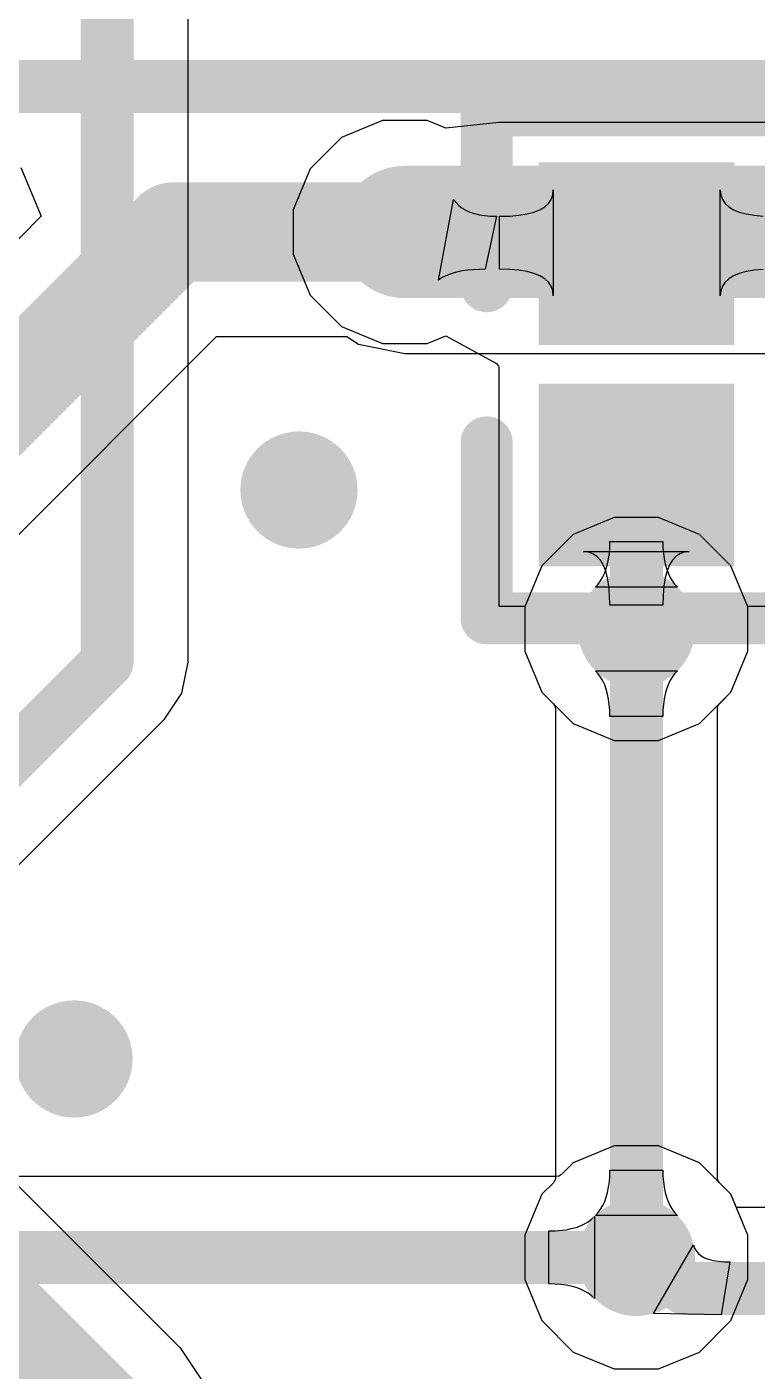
# Model space of a CAD drawing. Header units: millimetres. Extents: x -27 to 79, y -14 to 66.
# Drawn here: x 52.73 to 55.53, y 22.75 to 27.91 of the extents above; entities that cross this region are included whole.
import ezdxf

# ---------------------------------------------------------------- set-up
doc = ezdxf.new("R2010")
doc.units = ezdxf.units.MM
for name, color, linetype in [('BottomLayer', 5, 'Continuous'), ('TopLayer', 1, 'Continuous'), ('TopOverlay', 2, 'Continuous'), ('TopPaste', 8, 'Continuous'), ('TopSolder', 216, 'Continuous'), ('ViaHoleLayer', 16, 'Continuous')]:
    doc.layers.add(name, color=color, linetype=linetype)

msp = doc.modelspace()

# ---------------------------------------------------------------- hatches: boundary and pattern name
at = {"layer": 'BottomLayer'}
h = msp.add_hatch(color=5, dxfattribs=at)
edge = h.paths.add_edge_path()
edge.add_arc((54.17665059999999, 27.1256506), 0.22499828, 0, 360)
h = msp.add_hatch(color=5, dxfattribs=at)
edge = h.paths.add_edge_path()
edge.add_arc((53.7702506, 26.1350506), 0.22499828, 0, 360)
h = msp.add_hatch(color=5, dxfattribs=at)
edge = h.paths.add_edge_path()
edge.add_arc((55.0656506, 25.6016506), 0.22499828, 0, 360)
h = msp.add_hatch(color=5, dxfattribs=at)
edge = h.paths.add_edge_path()
edge.add_arc((52.9066506, 23.9506506), 0.22499828, 0, 360)
h = msp.add_hatch(color=5, dxfattribs=at)
edge = h.paths.add_edge_path()
edge.add_arc((55.0656506, 23.1886506), 0.22499828, 0, 360)
at = {"layer": 'TopLayer'}
h = msp.add_hatch(color=1, dxfattribs=at)
edge = h.paths.add_edge_path()
edge.add_arc((54.17665059999999, 27.1256506), 0.22499828, 0, 360)
for points in [[(54.74064744, 26.74265416), (54.74064744, 27.34265296), (55.39064867999999, 27.34265296), (55.39064867999999, 26.74265416)], [(54.74064744, 25.89265332), (54.74064744, 26.49265212), (55.39064867999999, 26.49265212), (55.39064867999999, 25.89265332)]]:
    msp.add_hatch(color=1, dxfattribs=at).paths.add_polyline_path(points)
h = msp.add_hatch(color=1, dxfattribs=at)
edge = h.paths.add_edge_path()
edge.add_arc((53.7702506, 26.1350506), 0.22499828, 0, 360)
h = msp.add_hatch(color=1, dxfattribs=at)
edge = h.paths.add_edge_path()
edge.add_arc((55.0656506, 25.6016506), 0.22499828, 0, 360)
h = msp.add_hatch(color=1, dxfattribs=at)
edge = h.paths.add_edge_path()
edge.add_arc((52.9066506, 23.9506506), 0.22499828, 0, 360)
h = msp.add_hatch(color=1, dxfattribs=at)
edge = h.paths.add_edge_path()
edge.add_arc((55.0656506, 23.1886506), 0.22499828, 0, 360)
at = {"layer": 'TopPaste'}
for points in [[(54.74064744, 26.74265416), (54.74064744, 27.34265296), (55.39064867999999, 27.34265296), (55.39064867999999, 26.74265416)], [(54.74064744, 25.89265332), (54.74064744, 26.49265212), (55.39064867999999, 26.49265212), (55.39064867999999, 25.89265332)]]:
    msp.add_hatch(color=8, dxfattribs=at).paths.add_polyline_path(points)
at = {"layer": 'TopSolder'}
for points in [[(54.68984743999999, 26.69185415999999), (54.68984743999999, 27.39345296), (55.44144868, 27.39345296), (55.44144868, 26.69185415999999)], [(54.68984743999999, 25.84185332), (54.68984743999999, 26.54345212), (55.44144868, 26.54345212), (55.44144868, 25.84185332)]]:
    msp.add_hatch(color=216, dxfattribs=at).paths.add_polyline_path(points)
at = {"layer": 'ViaHoleLayer'}
h = msp.add_hatch(color=16, dxfattribs=at)
edge = h.paths.add_edge_path()
edge.add_arc((54.17665059999999, 27.1256506), 0.0999998, 0, 360)
h = msp.add_hatch(color=16, dxfattribs=at)
edge = h.paths.add_edge_path()
edge.add_arc((53.7702506, 26.1350506), 0.0999998, 0, 360)
h = msp.add_hatch(color=16, dxfattribs=at)
edge = h.paths.add_edge_path()
edge.add_arc((55.0656506, 25.6016506), 0.0999998, 0, 360)
h = msp.add_hatch(color=16, dxfattribs=at)
edge = h.paths.add_edge_path()
edge.add_arc((52.9066506, 23.9506506), 0.0999998, 0, 360)
h = msp.add_hatch(color=16, dxfattribs=at)
edge = h.paths.add_edge_path()
edge.add_arc((55.0656506, 23.1886506), 0.0999998, 0, 360)

# ---------------------------------------------------------------- linework, layer by layer
at = {"layer": 'BottomLayer'}
for p, q in [((52.7024981, 27.37367906), (52.78026019999999, 27.18594512)), ((52.78026019999999, 27.18594512), (51.96675916, 26.37244408)), ((52.54606458, 25.81637966), (53.45392154, 26.72423662)), ((53.45392154, 26.72423662), (53.95447426, 26.72423662)), ((53.95447426, 26.72423662), (53.99826132, 26.69497836)), ((53.99826132, 26.69497836), (54.17665059999999, 26.65949456)), ((54.17665059999999, 26.65949456), (64.90556488, 26.65949456)), ((54.98047678, 26.02984888), (54.82309584, 25.96465978)), ((55.15082442, 26.02984888), (54.98047678, 26.02984888)), ((55.30820536, 25.96465978), (55.15082442, 26.02984888)), ((54.82309584, 25.96465978), (54.70264141999999, 25.84420536)), ((55.42865978, 25.84420536), (55.30820536, 25.96465978)), ((54.70264141999999, 25.84420536), (54.63745231999999, 25.68682442)), ((55.49384888, 25.68682442), (55.42865978, 25.84420536)), ((54.63745231999999, 25.68682442), (54.63745231999999, 25.51647678)), ((55.49384888, 25.51647678), (55.49384888, 25.68682442)), ((54.63745231999999, 25.51647678), (54.70264141999999, 25.35909584)), ((55.42865978, 25.35909584), (55.49384888, 25.51647678)), ((54.91877256, 25.42935478), (54.90815027999999, 25.44096766)), ((54.90815027999999, 25.44096766), (55.22315091999999, 25.44096766)), ((54.9282747, 25.41643126), (54.91877256, 25.42935478)), ((54.93665924, 25.40219964), (54.9282747, 25.41643126)), ((54.94392618, 25.38665738), (54.93665924, 25.40219964)), ((55.19464196, 25.40219964), (55.18737502, 25.38665738)), ((55.2030265, 25.41643126), (55.19464196, 25.40219964)), ((55.21252864, 25.42935478), (55.2030265, 25.41643126)), ((55.22315091999999, 25.44096766), (55.21252864, 25.42935478)), ((54.70264141999999, 25.35909584), (54.74709904, 25.31463822)), ((54.95007551999999, 25.36980448), (54.94392618, 25.38665738)), ((54.95510725999999, 25.35164348), (54.95007551999999, 25.36980448)), ((54.95901886, 25.3321693), (54.95510725999999, 25.35164348)), ((55.17619393999999, 25.35164348), (55.17228234, 25.3321693)), ((55.18122567999999, 25.36980448), (55.17619393999999, 25.35164348)), ((55.18737502, 25.38665738), (55.18122567999999, 25.36980448)), ((55.38419962, 25.31463568), (55.42865978, 25.35909584)), ((54.74709904, 25.31463822), (54.75153642, 25.30731286)), ((54.75153642, 25.30731286), (54.75185646, 25.30662706)), ((54.75185646, 25.30662706), (54.7523924, 25.30589808)), ((54.7523924, 25.30589808), (54.75313662, 25.30467126)), ((54.75313662, 25.30467126), (54.75345412, 25.30352064)), ((54.75345412, 25.30352064), (54.75396974, 25.3009527)), ((54.75396974, 25.3009527), (54.75487905999999, 25.2922405)), ((54.75487905999999, 25.2922405), (54.75487905999999, 23.49459614)), ((54.9634918, 25.28929664), (54.95901886, 25.3321693)), ((54.9640506, 25.26589562), (54.9634918, 25.28929664)), ((55.1678094, 25.28929664), (55.1672506, 25.26589562)), ((55.1694858, 25.31138956), (55.1678094, 25.28929664)), ((55.17228234, 25.3321693), (55.1694858, 25.31138956)), ((55.37642214, 25.29570506), (55.37671678, 25.29789708)), ((55.37642214, 23.4980607), (55.37642214, 25.29570506)), ((55.37671678, 25.29789708), (55.37784708, 25.30352572)), ((55.37784708, 25.30352572), (55.37816711999999, 25.3046738)), ((55.37816711999999, 25.3046738), (55.37889101999999, 25.30587014)), ((55.37889101999999, 25.30587014), (55.37944727999999, 25.30662706)), ((55.37944727999999, 25.30662706), (55.37978001999999, 25.3073408)), ((55.37978001999999, 25.3073408), (55.38419962, 25.31463568)), ((55.1672506, 25.26589562), (54.9640506, 25.26589562)), ((53.31749306, 22.83749306), (52.54606458, 23.60892154)), ((54.75152117999999, 23.4829604), (54.74710158, 23.47566552)), ((54.75185392, 23.48367414), (54.75152117999999, 23.4829604)), ((54.75241017999999, 23.48443106), (54.75185392, 23.48367414)), ((54.75313408, 23.4856274), (54.75241017999999, 23.48443106)), ((54.75345412, 23.48677548), (54.75313408, 23.4856274)), ((54.75458442, 23.49240412), (54.75345412, 23.48677548)), ((54.75487905999999, 23.49459614), (54.75458442, 23.49240412)), ((54.9618154, 23.47891164), (54.9634918, 23.50100456)), ((54.9634918, 23.50100456), (54.9640506, 23.52440558)), ((54.9640506, 23.52440558), (55.1672506, 23.52440558)), ((55.1672506, 23.52440558), (55.1678094, 23.50100456)), ((55.1678094, 23.50100456), (55.17228234, 23.4581319)), ((55.37733145999999, 23.4893485), (55.37642214, 23.4980607)), ((55.37784708, 23.48678056), (55.37733145999999, 23.4893485)), ((55.37816458, 23.48562994), (55.37784708, 23.48678056)), ((55.3789088, 23.48440312), (55.37816458, 23.48562994)), ((55.37944474, 23.48367414), (55.3789088, 23.48440312)), ((55.37976478, 23.48298834), (55.37944474, 23.48367414)), ((55.38420215999999, 23.47566298), (55.37976478, 23.48298834)), ((54.70264141999999, 23.43120536), (54.63745231999999, 23.27382442)), ((54.74710158, 23.47566552), (54.70264141999999, 23.43120536)), ((54.95007551999999, 23.42049672), (54.95510725999999, 23.43865772)), ((54.95510725999999, 23.43865772), (54.95901886, 23.4581319)), ((54.95901886, 23.4581319), (54.9618154, 23.47891164)), ((55.17228234, 23.4581319), (55.17619393999999, 23.43865772)), ((55.17619393999999, 23.43865772), (55.18122567999999, 23.42049672)), ((55.42865978, 23.43120536), (55.38420215999999, 23.47566298)), ((55.49384888, 23.27382442), (55.42865978, 23.43120536)), ((54.9282747, 23.37386994), (54.93665924, 23.38810156)), ((54.93665924, 23.38810156), (54.94392618, 23.40364382)), ((54.94392618, 23.40364382), (54.95007551999999, 23.42049672)), ((55.18122567999999, 23.42049672), (55.18737502, 23.40364382)), ((55.18737502, 23.40364382), (55.19464196, 23.38810156)), ((55.19464196, 23.38810156), (55.2030265, 23.37386994)), ((54.90815027999999, 23.34933354), (54.91877256, 23.36094642)), ((55.22315091999999, 23.34933354), (54.90815027999999, 23.34933354)), ((54.91877256, 23.36094642), (54.9282747, 23.37386994)), ((55.2030265, 23.37386994), (55.21252864, 23.36094642)), ((55.21252864, 23.36094642), (55.22315091999999, 23.34933354)), ((54.63745231999999, 23.27382442), (54.63745231999999, 23.10347678)), ((55.49384888, 23.10347678), (55.49384888, 23.27382442)), ((54.63745231999999, 23.10347678), (54.70264141999999, 22.94609584)), ((55.42865978, 22.94609584), (55.49384888, 23.10347678)), ((54.70264141999999, 22.94609584), (54.82309584, 22.82564142)), ((55.30820536, 22.82564142), (55.42865978, 22.94609584)), ((53.40450838, 22.70726472), (53.31749306, 22.83749306)), ((54.82309584, 22.82564142), (54.98047678, 22.76045232)), ((55.15082442, 22.76045232), (55.30820536, 22.82564142)), ((54.98047678, 22.76045232), (55.15082442, 22.76045232))]:
    msp.add_line(p, q, dxfattribs=at)
for points, const_width in [([(49.09705192, 27.6844506), (61.97445059999999, 27.6844506)], 0.2032), ([(54.17665059999999, 27.1256506), (63.19365059999999, 27.1256506)], 0.508), ([(52.14465059999999, 25.9826506), (53.2876506, 27.1256506)], 0.3809999999999999), ([(53.2876506, 27.1256506), (54.17665059999999, 27.1256506)], 0.3809999999999999), ([(55.0656506, 23.1886506), (55.0656506, 25.6016506)], 0.2032), ([(52.14465059999999, 23.4426506), (53.03365059999999, 22.5536506)], 0.3809999999999999)]:
    msp.add_lwpolyline(points, dxfattribs=dict(at, const_width=const_width))
for points, const_width in [([(54.0496506, 27.1256506, 1), (54.30365059999999, 27.1256506, 1)], 0.254), ([(53.1924006, 27.1256506, 1), (53.38290059999999, 27.1256506, 1)], 0.1905), ([(53.1924006, 27.1256506, 1), (53.38290059999999, 27.1256506, 1)], 0.1905), ([(54.0814006, 27.1256506, 1), (54.2719006, 27.1256506, 1)], 0.1905), ([(55.0148506, 25.6016506, 1), (55.11645059999999, 25.6016506, 1)], 0.1016), ([(55.0148506, 23.1886506, 1), (55.11645059999999, 23.1886506, 1)], 0.1016)]:
    msp.add_lwpolyline(points, format="xyb", close=True, dxfattribs=dict(at, const_width=const_width))
at = {"layer": 'TopLayer'}
for p, q in [((53.34442213999999, 25.4746506), (53.34442213999999, 28.4279721)), ((54.09147677999999, 27.55384888), (53.93409583999999, 27.48865978)), ((54.26182442, 27.55384888), (54.09147677999999, 27.55384888)), ((54.33424744, 27.52385148), (54.26182442, 27.55384888)), ((54.53744744, 27.5458555), (54.33424744, 27.52385148)), ((54.53744998, 27.54585296), (54.53744744, 27.5458555)), ((55.59384867999999, 27.54585296), (54.53744998, 27.54585296)), ((53.93409583999999, 27.48865978), (53.81364142, 27.36820536)), ((53.81364142, 27.36820536), (53.74845232000001, 27.21082442)), ((54.30552766, 26.94121612), (54.36362508, 27.25081164)), ((54.36362508, 27.25081164), (54.37311197999999, 27.238452)), ((54.72818112, 27.23553608), (54.73849352, 27.25077608)), ((54.73849352, 27.25077608), (54.74468096, 27.26804808)), ((54.74468096, 27.26804808), (54.74674344, 27.28735208)), ((54.74674344, 27.28735208), (54.74674344, 26.88095208)), ((55.38760068, 26.88095208), (55.38760068, 27.28735208)), ((55.38760068, 27.28735208), (55.38963268, 27.26804808)), ((55.38963268, 27.26804808), (55.39572867999999, 27.25077608)), ((55.39572867999999, 27.25077608), (55.40588867999999, 27.23553608)), ((53.74845232000001, 27.21082442), (53.74845232000001, 27.04047678)), ((54.37311197999999, 27.238452), (54.3841559, 27.2273903)), ((54.3841559, 27.2273903), (54.39675175999999, 27.21763162)), ((54.39675175999999, 27.21763162), (54.41090464, 27.20917342)), ((54.41090464, 27.20917342), (54.426612, 27.20201824)), ((54.426612, 27.20201824), (54.44387638, 27.196161)), ((54.64568191999999, 27.19489608), (54.67249415999999, 27.20200808)), ((54.67249415999999, 27.20200808), (54.69518144, 27.21115208)), ((54.69518144, 27.21115208), (54.71374375999999, 27.22232808)), ((54.71374375999999, 27.22232808), (54.72818112, 27.23553608)), ((55.40588867999999, 27.23553608), (55.42011268, 27.22232808)), ((55.42011268, 27.22232808), (55.43840068, 27.21115208)), ((55.43840068, 27.21115208), (55.46075268, 27.20200808)), ((55.46075268, 27.20200808), (55.48716868, 27.19489608)), ((54.44387638, 27.196161), (54.4626927, 27.19160678)), ((54.4626927, 27.19160678), (54.48306604, 27.18835558)), ((54.48306604, 27.18835558), (54.50499132, 27.18640232)), ((54.52847362, 27.18575208), (54.48528092, 26.98255208)), ((54.50499132, 27.18640232), (54.52847362, 27.18575208)), ((54.54049544, 27.18575208), (54.57968255999999, 27.18676808)), ((54.54049544, 26.98255208), (54.54049544, 27.18575208)), ((54.57968255999999, 27.18676808), (54.61474472, 27.18981608)), ((54.61474472, 27.18981608), (54.64568191999999, 27.19489608)), ((55.48716868, 27.19489608), (55.51764868, 27.18981608)), ((55.51764868, 27.18981608), (55.55219268, 27.18676808)), ((53.74845232000001, 27.04047678), (53.81364142, 26.88309584)), ((54.31797112, 26.9490698), (54.30552766, 26.94121612)), ((54.33164648, 26.95609798), (54.31797112, 26.9490698)), ((54.34654865999999, 26.96229812), (54.33164648, 26.95609798)), ((54.3626802, 26.96767022), (54.34654865999999, 26.96229812)), ((54.38004364, 26.97221936), (54.3626802, 26.96767022)), ((54.39863136, 26.97593792), (54.38004364, 26.97221936)), ((54.41845098, 26.97883097999999), (54.39863136, 26.97593792)), ((54.46177576, 26.98213806), (54.41845098, 26.97883097999999)), ((54.48528092, 26.98255208), (54.46177576, 26.98213806)), ((54.57968255999999, 26.98153608), (54.54049544, 26.98255208)), ((54.61474472, 26.97848808), (54.57968255999999, 26.98153608)), ((54.64568191999999, 26.97340808), (54.61474472, 26.97848808)), ((54.67249415999999, 26.96629608), (54.64568191999999, 26.97340808)), ((54.69518144, 26.95715208), (54.67249415999999, 26.96629608)), ((54.71374375999999, 26.94597608), (54.69518144, 26.95715208)), ((54.72818112, 26.93276808), (54.71374375999999, 26.94597608)), ((55.42011268, 26.94597608), (55.40588867999999, 26.93276808)), ((55.43840068, 26.95715208), (55.42011268, 26.94597608)), ((55.46075268, 26.96629608), (55.43840068, 26.95715208)), ((55.48716868, 26.97340808), (55.46075268, 26.96629608)), ((55.51764868, 26.97848808), (55.48716868, 26.97340808)), ((55.55219268, 26.98153608), (55.51764868, 26.97848808)), ((54.73849352, 26.91752808), (54.72818112, 26.93276808)), ((54.74468096, 26.90025608), (54.73849352, 26.91752808)), ((54.74674344, 26.88095208), (54.74468096, 26.90025608)), ((55.38963268, 26.90025608), (55.38760068, 26.88095208)), ((55.39572867999999, 26.91752808), (55.38963268, 26.90025608)), ((55.40588867999999, 26.93276808), (55.39572867999999, 26.91752808)), ((53.81364142, 26.88309584), (53.93409583999999, 26.76264142)), ((53.93409583999999, 26.76264142), (54.09147677999999, 26.69745232)), ((54.09147677999999, 26.69745232), (54.26182442, 26.69745232)), ((54.26182442, 26.69745232), (54.33424489999999, 26.72744972)), ((54.33424489999999, 26.72744972), (54.5281866, 26.6204954)), ((54.5281866, 26.6204954), (54.53581167999999, 26.6105513)), ((54.53581167999999, 26.6105513), (54.53744744, 26.60774206)), ((54.53744744, 26.60774206), (54.53744744, 25.68945332)), ((54.9618154, 25.89191164), (54.9634918, 25.91400456)), ((54.9634918, 25.91400456), (54.9640506, 25.93740558)), ((54.9640506, 25.93740558), (55.1672506, 25.93740558)), ((55.1672506, 25.93740558), (55.1678094, 25.91400456)), ((55.1678094, 25.91400456), (55.17228234, 25.8711319)), ((54.8817546, 25.89668684), (54.8624506, 25.89874932)), ((54.8624506, 25.89874932), (55.2688506, 25.89874932)), ((54.8990266, 25.8904994), (54.8817546, 25.89668684)), ((54.9142666, 25.880187), (54.8990266, 25.8904994)), ((54.9274746, 25.86574964), (54.9142666, 25.880187)), ((54.9386506, 25.84718732), (54.9274746, 25.86574964)), ((54.95510725999999, 25.85165772), (54.95901886, 25.8711319)), ((54.95901886, 25.8711319), (54.9618154, 25.89191164)), ((55.17228234, 25.8711319), (55.17619393999999, 25.85165772)), ((55.2038266, 25.86574964), (55.19265059999999, 25.84718732)), ((55.2170346, 25.880187), (55.2038266, 25.86574964)), ((55.2322746, 25.8904994), (55.2170346, 25.880187)), ((55.2495466, 25.89668684), (55.2322746, 25.8904994)), ((55.2688506, 25.89874932), (55.2495466, 25.89668684)), ((54.93665924, 25.80110156), (54.94392618, 25.81664382)), ((54.94779459999999, 25.82450004), (54.9386506, 25.84718732)), ((54.94392618, 25.81664382), (54.95007551999999, 25.83349672)), ((54.95490659999999, 25.7976878), (54.94779459999999, 25.82450004)), ((54.95007551999999, 25.83349672), (54.95510725999999, 25.85165772)), ((55.17619393999999, 25.85165772), (55.18122567999999, 25.83349672)), ((55.18350659999999, 25.82450004), (55.1763946, 25.7976878)), ((55.18122567999999, 25.83349672), (55.18737502, 25.81664382)), ((55.19265059999999, 25.84718732), (55.18350659999999, 25.82450004)), ((55.18737502, 25.81664382), (55.19464196, 25.80110156)), ((54.90815027999999, 25.76233354), (54.91877256, 25.77394642)), ((55.22315091999999, 25.76233354), (54.90815027999999, 25.76233354)), ((54.91877256, 25.77394642), (54.9282747, 25.78686994)), ((54.9282747, 25.78686994), (54.93665924, 25.80110156)), ((54.95998659999999, 25.7667506), (54.95490659999999, 25.7976878)), ((54.96303459999999, 25.73168844), (54.95998659999999, 25.7667506)), ((55.17131459999999, 25.7667506), (55.1682666, 25.73168844)), ((55.1763946, 25.7976878), (55.17131459999999, 25.7667506)), ((55.19464196, 25.80110156), (55.2030265, 25.78686994)), ((55.2030265, 25.78686994), (55.21252864, 25.77394642)), ((55.21252864, 25.77394642), (55.22315091999999, 25.76233354)), ((54.9640506, 25.69250132), (54.96303459999999, 25.73168844)), ((55.1682666, 25.73168844), (55.1672506, 25.69250132)), ((54.53744744, 25.68945332), (54.63569464, 25.68945332)), ((54.63569464, 25.68945332), (54.63745231999999, 25.68682188)), ((54.63745231999999, 25.68682188), (54.63745231999999, 25.51647678)), ((55.1672506, 25.69250132), (54.9640506, 25.69250132)), ((55.49384888, 25.68682188), (55.49560656, 25.68945332)), ((55.49384888, 25.51647678), (55.49384888, 25.68682188)), ((55.49560656, 25.68945332), (55.59384867999999, 25.68945332)), ((54.63745231999999, 25.51647678), (54.70264141999999, 25.35909584)), ((55.42865978, 25.35909584), (55.49384888, 25.51647678)), ((53.32076711999999, 25.35572272), (53.34442213999999, 25.4746506)), ((53.2533987, 25.2549025), (53.32076711999999, 25.35572272)), ((54.70264141999999, 25.35909584), (54.82309584, 25.23864142)), ((55.30820536, 25.23864142), (55.42865978, 25.35909584)), ((51.68565228, 23.68715608), (53.2533987, 25.2549025)), ((54.82309584, 25.23864142), (54.98047678, 25.17345232)), ((55.15082442, 25.17345232), (55.30820536, 25.23864142)), ((54.98047678, 25.17345232), (55.15082442, 25.17345232)), ((54.98047678, 23.61684888), (54.82309584, 23.55165978)), ((55.15082442, 23.61684888), (54.98047678, 23.61684888)), ((55.30820536, 23.55165978), (55.15082442, 23.61684888)), ((54.82309584, 23.55165978), (54.77863822, 23.50720216)), ((55.42865978, 23.43120536), (55.30820536, 23.55165978)), ((54.7562405, 23.49942214), (51.76341437999999, 23.49942214)), ((54.76495269999999, 23.50033146), (54.7562405, 23.49942214)), ((54.76752064, 23.50084708), (54.76495269999999, 23.50033146)), ((54.76867126, 23.50116458), (54.76752064, 23.50084708)), ((54.76989808, 23.5019088), (54.76867126, 23.50116458)), ((54.77062706, 23.50244474), (54.76989808, 23.5019088)), ((54.77131286, 23.50276478), (54.77062706, 23.50244474)), ((54.77863822, 23.50720216), (54.77131286, 23.50276478)), ((55.44969352, 23.38042314), (55.42865978, 23.43120536)), ((56.23741863999999, 23.38042314), (55.44969352, 23.38042314)), ((54.88043126, 23.3260265), (54.89335478, 23.33552864)), ((54.89335478, 23.33552864), (54.90496766, 23.34615092)), ((54.90496766, 23.34615092), (54.90496766, 23.03115028)), ((54.72989562, 23.2902506), (54.75329663999999, 23.2908094)), ((54.72989562, 23.0870506), (54.72989562, 23.2902506)), ((54.75329663999999, 23.2908094), (54.7961693, 23.29528234)), ((54.7961693, 23.29528234), (54.81564348, 23.29919394)), ((54.81564348, 23.29919394), (54.83380448, 23.30422568)), ((54.83380448, 23.30422568), (54.85065738, 23.31037502)), ((54.85065738, 23.31037502), (54.86619964, 23.31764196)), ((54.86619964, 23.31764196), (54.88043126, 23.3260265)), ((55.13122069999999, 22.97341608), (55.28531996, 23.23733732)), ((55.28531996, 23.23733732), (55.28935348, 23.2247821)), ((55.28935348, 23.2247821), (55.29559172, 23.21354514)), ((55.29559172, 23.21354514), (55.30403975999999, 23.20363406)), ((55.30403975999999, 23.20363406), (55.31469505999999, 23.19504124)), ((55.31469505999999, 23.19504124), (55.32755762, 23.18777176)), ((55.32755762, 23.18777176), (55.34262743999999, 23.18182562)), ((55.34262743999999, 23.18182562), (55.35990197999999, 23.17720028)), ((55.35990197999999, 23.17720028), (55.37938631999999, 23.17389574)), ((55.37938631999999, 23.17389574), (55.40107792000001, 23.171912)), ((55.40107792000001, 23.171912), (55.42497677999999, 23.1712516)), ((55.42497677999999, 23.1712516), (55.39160626, 22.9680516)), ((54.75329663999999, 23.0864918), (54.72989562, 23.0870506)), ((54.77538955999999, 23.0848154), (54.75329663999999, 23.0864918)), ((54.7961693, 23.08201886), (54.77538955999999, 23.0848154)), ((54.81564348, 23.07810726), (54.7961693, 23.08201886)), ((54.83380448, 23.07307552), (54.81564348, 23.07810726)), ((54.85065738, 23.06692618), (54.83380448, 23.07307552)), ((54.86619964, 23.05965924), (54.85065738, 23.06692618)), ((54.88043126, 23.0512747), (54.86619964, 23.05965924)), ((54.89335478, 23.04177256), (54.88043126, 23.0512747)), ((54.90496766, 23.03115028), (54.89335478, 23.04177256)), ((55.39160626, 22.9680516), (55.13122069999999, 22.97341608))]:
    msp.add_line(p, q, dxfattribs=at)
at = {"layer": 'TopLayer', "const_width": 0.2032}
for points in [[(53.03365059999999, 25.4746506), (53.03365059999999, 32.5866506)], [(54.17665059999999, 27.1256506), (54.21814911999999, 27.08415208)], [(54.21814911999999, 27.08415208), (56.46264805999999, 27.08415208)], [(55.06564805999999, 26.19265272), (55.0656506, 26.19265018)], [(55.0656506, 25.6016506), (55.0656506, 26.19265018)], [(50.21164964, 22.65264964), (53.03365059999999, 25.4746506)], [(51.40460128, 23.1886506), (55.13243481999999, 23.1886506)], [(55.13243481999999, 23.1886506), (55.25143382, 23.0696516)], [(55.25143382, 23.0696516), (57.1466472, 23.0696516)]]:
    msp.add_lwpolyline(points, dxfattribs=at)
at = {"layer": 'TopLayer', "const_width": 0.1016}
for points in [[(54.1258506, 27.1256506, 1), (54.2274506, 27.1256506, 1)], [(54.16734912, 27.08415208, 1), (54.26894912, 27.08415208, 1)], [(54.16734912, 27.08415208, 1), (54.26894912, 27.08415208, 1)], [(55.01484806, 26.19265272, 1), (55.11644806, 26.19265272, 1)], [(55.0148506, 26.19265018, 1), (55.11645059999999, 26.19265018, 1)], [(55.0148506, 26.19265018, 1), (55.11645059999999, 26.19265018, 1)], [(55.0148506, 25.6016506, 1), (55.11645059999999, 25.6016506, 1)], [(52.9828506, 25.4746506, 1), (53.0844506, 25.4746506, 1)], [(52.9828506, 25.4746506, 1), (53.0844506, 25.4746506, 1)], [(55.08163482, 23.1886506, 1), (55.18323482, 23.1886506, 1)], [(55.08163482, 23.1886506, 1), (55.18323482, 23.1886506, 1)], [(55.20063381999999, 23.0696516, 1), (55.30223381999999, 23.0696516, 1)], [(55.20063381999999, 23.0696516, 1), (55.30223381999999, 23.0696516, 1)]]:
    msp.add_lwpolyline(points, format="xyb", close=True, dxfattribs=at)
at = {"layer": 'TopOverlay', "const_width": 0.1999996}
for points in [[(54.49065048, 26.91765), (54.49065048, 27.59264992)], [(54.49065048, 27.59264992), (55.64065072, 27.59264992)], [(54.49065048, 25.64265128), (54.49065048, 26.3176512)], [(54.49065048, 25.64265128), (55.64065072, 25.64265128)]]:
    msp.add_lwpolyline(points, dxfattribs=at)
at = {"layer": 'TopOverlay', "const_width": 0.0999998}
for points in [[(54.44065058, 27.59264992, 1), (54.54065038, 27.59264992, 1)], [(54.44065058, 27.59264992, 1), (54.54065038, 27.59264992, 1)], [(54.44065058, 26.91765, 1), (54.54065038, 26.91765, 1)], [(54.44065058, 26.3176512, 1), (54.54065038, 26.3176512, 1)], [(54.44065058, 25.64265128, 1), (54.54065038, 25.64265128, 1)], [(54.44065058, 25.64265128, 1), (54.54065038, 25.64265128, 1)]]:
    msp.add_lwpolyline(points, format="xyb", close=True, dxfattribs=at)

doc.saveas('drawing.dxf')
